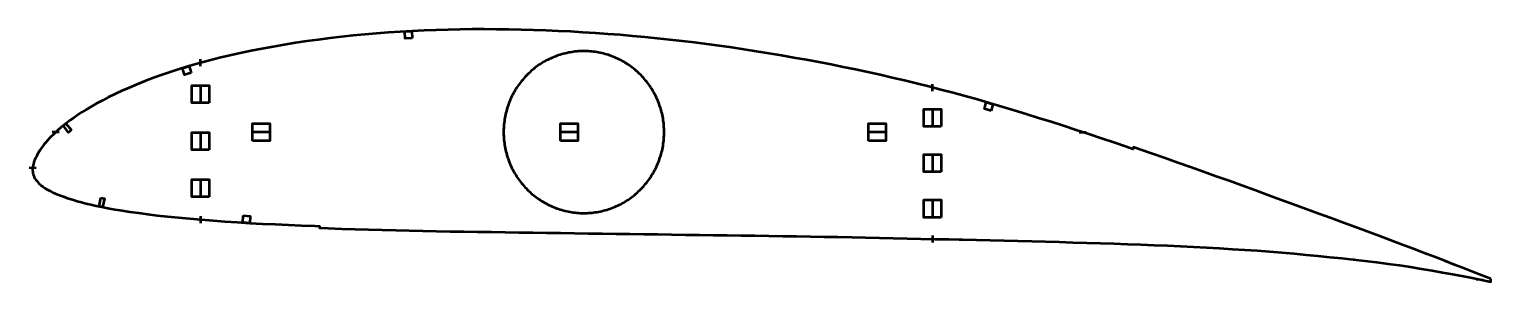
# Model space of a CAD drawing. Header units: metres. Extents: x -3 to 835, y 14 to 159.
import ezdxf

# ---------------------------------------------------------------- set-up
doc = ezdxf.new("R2010")
doc.units = ezdxf.units.M
doc.layers.add('Layer', color=1, linetype='Continuous', lineweight=50)

msp = doc.modelspace()

# ---------------------------------------------------------------- linework, layer by layer
at = {"layer": 'Layer'}
for p, q in [((315.19, 146.4), (315.19, 146.9)), ((95.19, 137.72), (95.19, 141.72)), ((95.19, 127.26), (95.19, 116.26)), ((515.19, 123.54), (515.19, 127.54)), ((515.19, 113.69), (515.19, 102.69)), ((14.2, 100), (10.2, 100)), ((95.19, 100.31), (95.19, 89.31)), ((135.52, 100), (124.52, 100)), ((269.14, 100), (268.64, 100)), ((312.24, 100), (301.24, 100)), ((361.24, 100), (361.74, 100)), ((488.97, 100), (477.97, 100)), ((599.28, 100), (603.28, 100)), ((515.19, 87.66), (515.19, 76.66)), ((0.99, 79.31), (-3, 79.62)), ((95.19, 73.35), (95.19, 62.35)), ((515.19, 61.64), (515.19, 50.64)), ((95.19, 51.89), (95.19, 47.89)), ((315.19, 53.6), (315.19, 53.1)), ((761.06, 44.34), (760.88, 43.87)), ((515.19, 40.79), (515.19, 36.79)), ((530.56, 38.56), (534.55, 38.25)), ((756.51, 27.62), (756.44, 27.12)), ((798.5, 30.23), (798.31, 29.77)), ((796.15, 22.13), (796.07, 21.63)), ((815.84, 18.64), (815.76, 18.14)), ((817.2, 23.09), (817, 22.63)), ((827.06, 15.75), (831.05, 15.44))]:
    msp.add_line(p, q, dxfattribs=at)
for points in [[(835.46, 15.94), (832.96, 16.95), (828.93, 18.51), (824.58, 20.24), (819.83, 22.08), (814.64, 24.06), (809.06, 26.19), (803.15, 28.46), (796.97, 30.82), (790.61, 33.24), (784.19, 35.66), (777.72, 38.06), (771.16, 40.54), (764.52, 43.05), (757.77, 45.56), (750.9, 48.1), (743.92, 50.66), (736.81, 53.26), (729.58, 55.91), (722.27, 58.58), (714.91, 61.27), (707.53, 63.96), (700.14, 66.65), (692.75, 69.33), (685.37, 72), (677.99, 74.65), (670.63, 77.29), (663.29, 79.91), (655.98, 82.49), (648.69, 85.05), (641.4, 87.59), (634.13, 90.1), (630.53, 91.33), (630.19, 90.33), (626.54, 91.58), (619.31, 94.03), (612.09, 96.44), (604.87, 98.83), (597.66, 101.18), (590.44, 103.51), (583.25, 105.81), (576.1, 108.08), (569, 110.29), (561.95, 112.45), (554.92, 114.55), (547.92, 116.6), (540.93, 118.6), (533.95, 120.55), (526.98, 122.44), (520.02, 124.29), (513.06, 126.08), (506.1, 127.82), (499.12, 129.52), (492.13, 131.16), (485.13, 132.76), (478.11, 134.31), (471.08, 135.82), (464.04, 137.28), (456.99, 138.69), (449.92, 140.05), (442.82, 141.37), (435.71, 142.65), (428.58, 143.89), (421.44, 145.08), (414.31, 146.23), (407.17, 147.33), (400.04, 148.39), (392.91, 149.4), (385.79, 150.36), (378.67, 151.27), (371.55, 152.13), (364.44, 152.93), (357.33, 153.69), (350.23, 154.4), (343.12, 155.06), (336.02, 155.66), (328.91, 156.21), (321.8, 156.71), (314.69, 157.16), (307.58, 157.57), (300.47, 157.92), (293.38, 158.22), (286.29, 158.46), (279.21, 158.66), (272.14, 158.8), (265.1, 158.89), (258.08, 158.93), (251.11, 158.92), (244.18, 158.84), (237.29, 158.7), (230.43, 158.49), (223.57, 158.22), (216.71, 157.88), (209.88, 157.49), (203.06, 157.03), (196.27, 156.51), (189.5, 155.93), (182.76, 155.28), (176.07, 154.58), (169.41, 153.81), (162.8, 152.97), (156.24, 152.07), (149.74, 151.11), (143.29, 150.07), (136.89, 148.96), (130.53, 147.79), (124.26, 146.57), (118.09, 145.3), (112.06, 143.97), (106.14, 142.58), (100.35, 141.11), (94.67, 139.58), (89.11, 137.98), (83.66, 136.32), (78.36, 134.6), (73.2, 132.84), (68.2, 131.03), (63.37, 129.18), (58.73, 127.32), (54.3, 125.46), (50.1, 123.61), (46.14, 121.77), (42.42, 119.96), (38.94, 118.16), (35.68, 116.4), (32.64, 114.68), (29.82, 113), (27.2, 111.38), (24.77, 109.8), (22.53, 108.28), (20.46, 106.79), (18.54, 105.35), (16.76, 103.94), (15.12, 102.58), (13.59, 101.26), (12.17, 99.98), (10.86, 98.73), (9.65, 97.53), (8.53, 96.35), (7.48, 95.21), (6.52, 94.09), (5.62, 93.01), (4.8, 91.95), (4.04, 90.92), (3.33, 89.9), (2.68, 88.91), (2.09, 87.97), (1.56, 87.05), (1.08, 86.11), (0.63, 85.19), (0.24, 84.33), (-0.08, 83.5), (-0.36, 82.65), (-0.59, 81.81), (-0.77, 80.99), (-0.91, 80.2), (-1.01, 79.41), (-1.06, 78.68), (-1.06, 77.95), (-1, 77.21), (-0.88, 76.46), (-0.69, 75.71), (-0.43, 74.95), (-0.1, 74.2), (0.29, 73.47), (0.75, 72.74), (1.29, 72.02), (1.9, 71.31), (2.58, 70.61), (3.32, 69.93), (4.13, 69.25), (5.01, 68.6), (5.96, 67.96), (6.99, 67.34), (8.1, 66.72), (9.3, 66.11), (10.58, 65.5), (11.94, 64.89), (13.4, 64.28), (14.95, 63.66), (16.61, 63.03), (18.38, 62.4), (20.28, 61.77), (22.33, 61.14), (24.54, 60.5), (26.93, 59.85), (29.52, 59.18), (32.3, 58.49), (35.32, 57.8), (38.6, 57.12), (42.15, 56.43), (46.03, 55.75), (50.24, 55.06), (54.79, 54.36), (59.69, 53.67), (64.92, 52.98), (70.49, 52.32), (76.39, 51.68), (82.59, 51.05), (89.04, 50.44), (95.67, 49.85), (102.43, 49.29), (109.31, 48.79), (116.31, 48.34), (123.47, 47.93), (130.76, 47.55), (138.15, 47.2), (145.65, 46.87), (153.23, 46.57), (160.9, 46.27), (163.47, 46.17), (163.43, 45.12), (168.55, 44.93), (176.26, 44.66), (183.96, 44.4), (191.68, 44.18), (199.43, 43.97), (207.23, 43.78), (215.03, 43.59), (222.84, 43.42), (230.63, 43.26), (238.43, 43.13), (246.28, 43.01), (254.16, 42.9), (262.06, 42.78), (269.97, 42.66), (277.9, 42.55), (285.84, 42.44), (293.8, 42.33), (301.77, 42.22), (309.75, 42.11), (317.72, 42), (325.69, 41.88), (333.66, 41.76), (341.62, 41.66), (349.59, 41.55), (357.56, 41.45), (365.53, 41.34), (373.51, 41.22), (381.48, 41.11), (389.45, 41), (397.42, 40.9), (405.38, 40.8), (413.34, 40.7), (421.29, 40.59), (429.24, 40.47), (437.18, 40.35), (445.12, 40.22), (453.05, 40.09), (460.97, 39.95), (468.88, 39.79), (476.8, 39.63), (484.73, 39.46), (492.68, 39.28), (500.63, 39.1), (508.59, 38.93), (516.55, 38.76), (524.5, 38.59), (532.44, 38.41), (540.39, 38.22), (548.34, 38.04), (556.27, 37.85), (564.19, 37.67), (572.09, 37.48), (579.98, 37.28), (587.87, 37.06), (595.77, 36.83), (603.65, 36.61), (611.5, 36.38), (619.29, 36.14), (627.03, 35.88), (634.73, 35.61), (642.4, 35.31), (650, 35.01), (657.51, 34.68), (664.98, 34.3), (672.44, 33.89), (679.86, 33.45), (687.23, 33.03), (694.45, 32.61), (701.53, 32.11), (708.58, 31.54), (715.63, 30.96), (722.61, 30.4), (729.49, 29.79), (736.34, 29.11), (743.18, 28.43), (749.94, 27.79), (756.61, 27.11), (763.23, 26.31), (769.9, 25.45), (776.54, 24.6), (783, 23.74), (789.33, 22.76), (795.61, 21.71), (801.78, 20.65), (807.75, 19.62), (813.42, 18.59), (818.79, 17.57), (823.82, 16.62), (828.5, 15.71), (832.8, 14.85), (835.47, 14.29)], [(361.24, 100), (361.23, 100.97), (361.2, 101.95), (361.15, 102.92), (361.08, 103.9), (360.99, 104.87), (360.88, 105.83), (360.74, 106.8), (360.59, 107.76), (360.42, 108.72), (360.23, 109.68), (360.02, 110.63), (359.79, 111.58), (359.53, 112.52), (359.26, 113.45), (358.97, 114.38), (358.66, 115.31), (358.33, 116.23), (357.99, 117.14), (357.62, 118.04), (357.23, 118.93), (356.83, 119.82), (356.41, 120.69), (355.97, 121.56), (355.51, 122.42), (355.03, 123.27), (354.54, 124.11), (354.03, 124.94), (353.5, 125.75), (352.95, 126.56), (352.39, 127.35), (351.81, 128.13), (351.22, 128.9), (350.61, 129.66), (349.98, 130.4), (349.34, 131.13), (348.68, 131.85), (348.01, 132.55), (347.32, 133.24), (346.62, 133.91), (345.91, 134.57), (345.18, 135.21), (344.44, 135.84), (343.69, 136.45), (342.92, 137.04), (342.14, 137.62), (341.35, 138.19), (340.55, 138.73), (339.74, 139.26), (338.91, 139.77), (338.08, 140.26), (337.23, 140.74), (336.38, 141.2), (335.51, 141.64), (334.64, 142.06), (333.76, 142.46), (332.87, 142.84), (331.97, 143.21), (331.07, 143.55), (330.16, 143.88), (329.24, 144.19), (328.31, 144.48), (327.38, 144.74), (326.45, 144.99), (325.51, 145.22), (324.56, 145.43), (323.61, 145.62), (322.66, 145.79), (321.7, 145.93), (320.74, 146.06), (319.78, 146.17), (318.82, 146.26), (317.85, 146.32), (316.88, 146.37), (315.92, 146.39), (314.95, 146.4), (313.98, 146.38), (313.01, 146.35), (312.05, 146.29), (311.08, 146.21), (310.12, 146.12), (309.16, 146), (308.2, 145.86), (307.25, 145.7), (306.3, 145.53), (305.35, 145.33), (304.4, 145.11), (303.47, 144.87), (302.53, 144.61), (301.61, 144.33), (300.68, 144.04), (299.77, 143.72), (298.86, 143.38), (297.96, 143.03), (297.07, 142.65), (296.18, 142.26), (295.3, 141.85), (294.43, 141.42), (293.58, 140.97), (292.73, 140.5), (291.89, 140.02), (291.06, 139.52), (290.24, 139), (289.43, 138.46), (288.63, 137.91), (287.85, 137.34), (287.08, 136.75), (286.32, 136.15), (285.57, 135.53), (284.83, 134.89), (284.11, 134.24), (283.41, 133.58), (282.71, 132.9), (282.03, 132.2), (281.37, 131.49), (280.72, 130.77), (280.09, 130.03), (279.47, 129.28), (278.87, 128.52), (278.28, 127.74), (277.71, 126.96), (277.15, 126.16), (276.62, 125.35), (276.1, 124.52), (275.59, 123.69), (275.11, 122.85), (274.64, 121.99), (274.19, 121.13), (273.76, 120.26), (273.35, 119.38), (272.95, 118.49), (272.58, 117.59), (272.22, 116.68), (271.88, 115.77), (271.56, 114.85), (271.26, 113.92), (270.98, 112.99), (270.72, 112.05), (270.48, 111.1), (270.26, 110.15), (270.05, 109.2), (269.87, 108.24), (269.71, 107.28), (269.57, 106.32), (269.45, 105.35), (269.35, 104.38), (269.26, 103.41), (269.2, 102.44), (269.16, 101.46), (269.14, 100.49), (269.14, 99.51), (269.16, 98.54), (269.2, 97.56), (269.26, 96.59), (269.35, 95.62), (269.45, 94.65), (269.57, 93.68), (269.71, 92.72), (269.87, 91.76), (270.05, 90.8), (270.26, 89.85), (270.48, 88.9), (270.72, 87.95), (270.98, 87.01), (271.26, 86.08), (271.56, 85.15), (271.88, 84.23), (272.22, 83.32), (272.58, 82.41), (272.95, 81.51), (273.35, 80.62), (273.76, 79.74), (274.19, 78.87), (274.64, 78.01), (275.11, 77.15), (275.59, 76.31), (276.1, 75.48), (276.62, 74.65), (277.15, 73.84), (277.71, 73.04), (278.28, 72.26), (278.87, 71.48), (279.47, 70.72), (280.09, 69.97), (280.72, 69.23), (281.37, 68.51), (282.03, 67.8), (282.71, 67.1), (283.41, 66.42), (284.11, 65.76), (284.83, 65.11), (285.57, 64.47), (286.32, 63.85), (287.08, 63.25), (287.85, 62.66), (288.63, 62.09), (289.43, 61.54), (290.24, 61), (291.06, 60.48), (291.89, 59.98), (292.73, 59.5), (293.58, 59.03), (294.43, 58.58), (295.3, 58.15), (296.18, 57.74), (297.07, 57.35), (297.96, 56.97), (298.86, 56.62), (299.77, 56.28), (300.68, 55.96), (301.61, 55.67), (302.53, 55.39), (303.47, 55.13), (304.4, 54.89), (305.35, 54.67), (306.3, 54.47), (307.25, 54.3), (308.2, 54.14), (309.16, 54), (310.12, 53.88), (311.08, 53.79), (312.05, 53.71), (313.01, 53.65), (313.98, 53.62), (314.95, 53.6), (315.92, 53.61), (316.88, 53.63), (317.85, 53.68), (318.82, 53.74), (319.78, 53.83), (320.74, 53.94), (321.7, 54.07), (322.66, 54.21), (323.61, 54.38), (324.56, 54.57), (325.51, 54.78), (326.45, 55.01), (327.38, 55.26), (328.31, 55.52), (329.24, 55.81), (330.16, 56.12), (331.07, 56.45), (331.97, 56.79), (332.87, 57.16), (333.76, 57.54), (334.64, 57.94), (335.51, 58.36), (336.38, 58.8), (337.23, 59.26), (338.08, 59.74), (338.91, 60.23), (339.74, 60.74), (340.55, 61.27), (341.35, 61.81), (342.14, 62.38), (342.92, 62.96), (343.69, 63.55), (344.44, 64.16), (345.18, 64.79), (345.91, 65.43), (346.62, 66.09), (347.32, 66.76), (348.01, 67.45), (348.68, 68.15), (349.34, 68.87), (349.98, 69.6), (350.61, 70.34), (351.22, 71.1), (351.81, 71.87), (352.39, 72.65), (352.95, 73.44), (353.5, 74.25), (354.03, 75.06), (354.54, 75.89), (355.03, 76.73), (355.51, 77.58), (355.97, 78.44), (356.41, 79.31), (356.83, 80.18), (357.23, 81.07), (357.62, 81.96), (357.99, 82.86), (358.33, 83.77), (358.66, 84.69), (358.97, 85.62), (359.26, 86.55), (359.53, 87.48), (359.79, 88.42), (360.02, 89.37), (360.23, 90.32), (360.42, 91.28), (360.59, 92.24), (360.74, 93.2), (360.88, 94.17), (360.99, 95.13), (361.08, 96.1), (361.15, 97.08), (361.2, 98.05), (361.23, 99.03), (361.24, 100)]]:
    msp.add_lwpolyline(points, close=True, dxfattribs=at)
for points in [[(216.69, 153.88), (212.7, 153.64), (212.47, 157.64), (216.46, 157.87), (216.69, 153.88)], [(89.87, 134.03), (86.04, 132.86), (84.87, 136.69), (88.7, 137.86), (89.87, 134.03)], [(100.19, 116.76), (90.19, 116.76), (90.19, 126.76), (100.19, 126.76), (100.19, 116.76)], [(520.19, 103.19), (510.19, 103.19), (510.19, 113.19), (520.19, 113.19), (520.19, 103.19)], [(548.78, 112.18), (544.94, 113.31), (546.06, 117.15), (549.9, 116.02), (548.78, 112.18)], [(21.17, 101.06), (19.61, 99.81), (16.5, 103.73), (18.07, 104.98), (21.17, 101.06)], [(125.02, 95), (125.02, 105), (135.02, 105), (135.02, 95), (125.02, 95)], [(301.74, 95), (301.74, 105), (311.74, 105), (311.74, 95), (301.74, 95)], [(478.47, 95), (478.47, 105), (488.47, 105), (488.47, 95), (478.47, 95)], [(100.19, 89.81), (90.19, 89.81), (90.19, 99.81), (100.19, 99.81), (100.19, 89.81)], [(520.19, 77.16), (510.19, 77.16), (510.19, 87.16), (520.19, 87.16), (520.19, 77.16)], [(100.19, 62.85), (90.19, 62.85), (90.19, 72.85), (100.19, 72.85), (100.19, 62.85)], [(38.17, 62.31), (40.13, 61.9), (39.1, 57.01), (37.14, 57.42), (38.17, 62.31)], [(520.19, 51.14), (510.19, 51.14), (510.19, 61.14), (520.19, 61.14), (520.19, 51.14)], [(119.72, 52.15), (123.71, 51.93), (123.49, 47.93), (119.49, 48.16), (119.72, 52.15)]]:
    msp.add_lwpolyline(points, dxfattribs=at)

doc.saveas('drawing.dxf')
